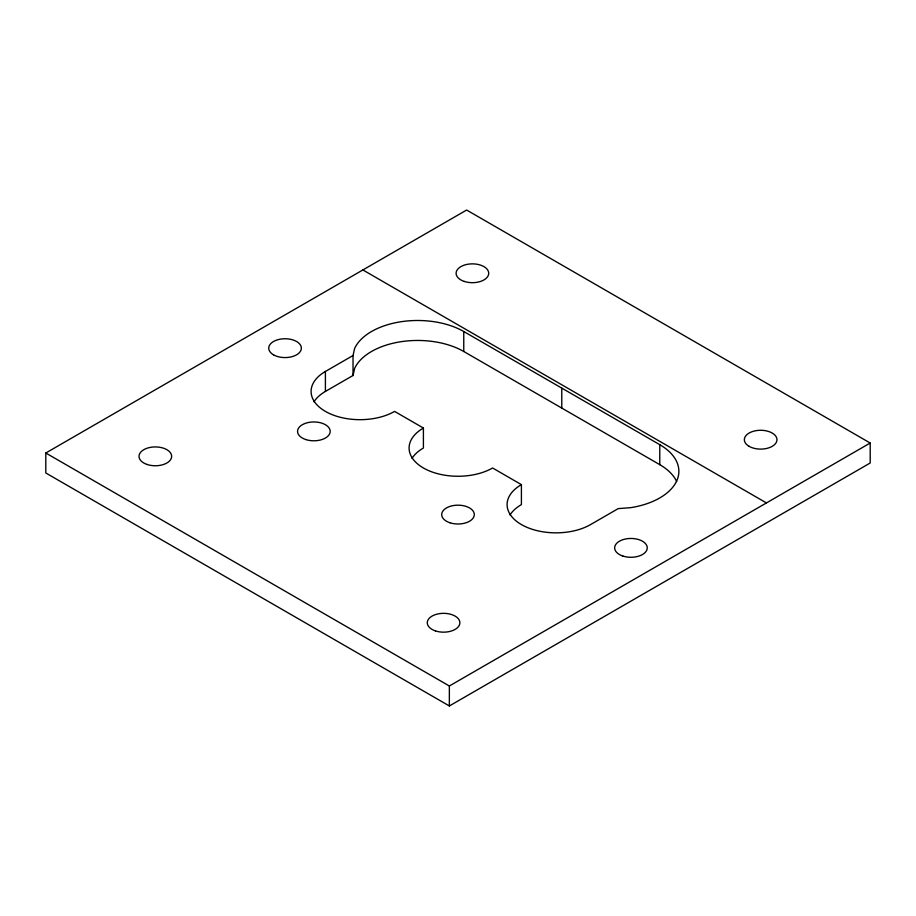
<?xml version="1.0" encoding="UTF-8"?>
<svg xmlns="http://www.w3.org/2000/svg" width="916" height="916" viewBox="0 0 916 916"><rect width="100%" height="100%" fill="white"/><g stroke="black" fill="none" stroke-linecap="round" stroke-linejoin="round"><path stroke-width="1.37" d="M314.028 401.746A48.914 28.247 0 0 1 325.409 391.43L353.026 375.491L353.026 355.522L354.641 348.401A65.219 37.659 0 0 1 463.759 331.523L659.772 444.684L659.772 464.652A65.219 37.659 0 0 1 676.661 481.541M353.026 375.491L354.641 368.369A65.219 37.659 0 0 1 463.759 351.492L659.772 464.652M45.8 453.008L466.645 210.039L870.2 443.023L870.2 462.992L449.355 705.961L45.8 472.977L45.8 453.008L449.355 685.992L870.2 443.023M659.772 444.684A65.219 37.659 0 0 1 630.54 507.682L618.208 508.62L590.591 524.57A48.914 28.247 0 0 1 521.41 524.57A48.914 28.247 0 0 1 521.41 484.633L492.59 467.984A48.914 28.247 0 0 1 423.41 467.984A48.914 28.247 0 0 1 423.41 428.047L394.59 411.399A48.914 28.247 0 0 1 325.409 411.399A48.914 28.247 0 0 1 325.409 371.461L353.026 355.522M362.873 269.945L766.429 502.93M561.771 388.098L561.771 408.078M521.41 484.633L521.41 504.601A48.914 28.247 0 0 0 510.029 514.918M463.759 331.523L463.759 351.492M449.355 685.992L449.355 705.961M423.41 428.047L423.41 448.016A48.914 28.247 0 0 0 412.028 458.332M325.409 371.461L325.409 391.43M464.263 281.43A16.305 9.412 0 0 0 488.72 273.277A16.305 9.412 0 0 0 464.263 265.125A16.305 9.412 0 0 0 464.263 281.43M749.139 446.355A16.305 9.412 0 0 0 776.413 442.13A16.305 9.412 0 0 0 756.444 430.6A16.305 9.412 0 0 0 749.139 446.355M435.432 630.906A16.305 9.412 0 0 0 459.889 622.754A16.305 9.412 0 0 0 435.432 614.602A16.305 9.412 0 0 0 435.432 630.906M147.178 464.492A16.305 9.412 0 0 0 171.647 456.34A16.305 9.412 0 0 0 147.178 448.187A16.305 9.412 0 0 0 147.178 464.492M273.518 354.824A16.305 9.412 0 0 0 300.803 350.599A16.305 9.412 0 0 0 280.834 339.069A16.305 9.412 0 0 0 273.518 354.824M305.726 439.531A16.305 9.412 0 0 0 330.184 431.367A16.305 9.412 0 0 0 305.726 423.215A16.305 9.412 0 0 0 305.726 439.531M449.848 522.738A16.305 9.412 0 0 0 474.305 514.586A16.305 9.412 0 0 0 449.848 506.434A16.305 9.412 0 0 0 449.848 522.738M622.8 556.023A16.305 9.412 0 0 0 647.257 547.871A16.305 9.412 0 0 0 622.8 539.719A16.305 9.412 0 0 0 622.8 556.023"/></g></svg>
